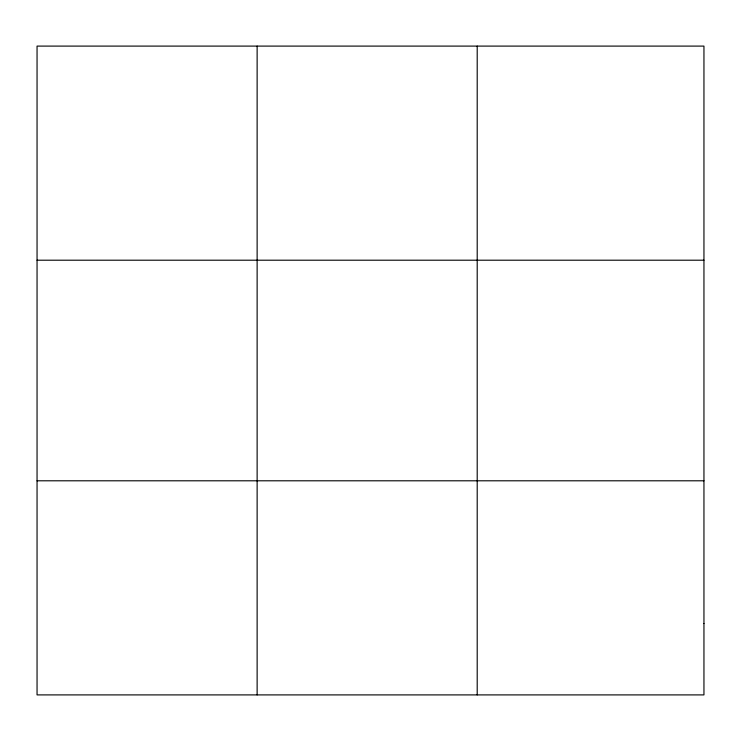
<?xml version="1.0" encoding="UTF-8"?>
<svg xmlns="http://www.w3.org/2000/svg" width="741" height="741" viewBox="0 0 741 741"><rect width="100%" height="100%" fill="white"/><g stroke="black" fill="none" stroke-linecap="round" stroke-linejoin="round"><path stroke-width="1.11" d="M257.127 694.901L257.127 46.099M477.204 694.901L477.204 46.099M37.05 260.202L703.95 260.202M37.05 480.798L703.95 480.798M703.95 623.533L703.95 694.901L37.05 694.901L37.05 46.099L703.95 46.099L703.95 623.533"/></g></svg>
